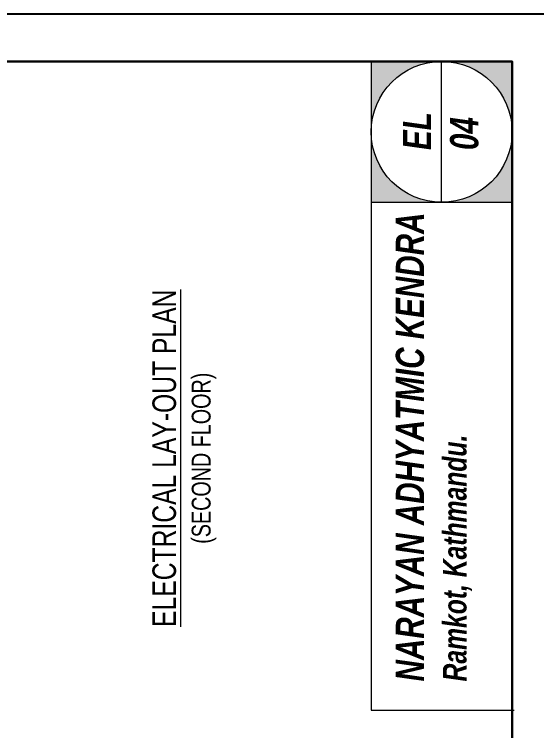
# Model space of a CAD drawing. Header units: millimetres. Extents: x -582 to 488037, y -1142837 to 903.
# Drawn here: x 381541 to 392620, y -1114042 to -1098837 of the extents above; entities that cross this region are included whole.
import ezdxf

# ---------------------------------------------------------------- set-up
doc = ezdxf.new("R2010")
doc.units = ezdxf.units.MM
doc.linetypes.add('CENTERX2', pattern=[101.6, 63.5, -12.7, 12.7, -12.7])
doc.layers.add('A New CL', color=7, linetype='CENTERX2', lineweight=13, true_color=0x18bbcd)
doc.layers.add('dw', color=92, linetype='Continuous', lineweight=15)
doc.layers.add('T-TEXT', color=1, linetype='Continuous', lineweight=15)
doc.layers.add('WC-SERIAL', color=70, linetype='Continuous')
doc.styles.get("Standard").update_dxf_attribs({"font": 'arial.ttf', "width": 0.75})

msp = doc.modelspace()

# ---------------------------------------------------------------- hatches: boundary and pattern name
at = {"layer": 'WC-SERIAL'}
h = msp.add_hatch(color=256, dxfattribs=at)
h.paths.add_polyline_path([(390605, -1099837.3), (389110, -1099837.3), (389110, -1101332.3, -0.4142136)])
h.paths.add_polyline_path([(389110, -1102827.3), (390605, -1102827.3, -0.4142136), (389110, -1101332.3)])
h.paths.add_polyline_path([(392100, -1102827.3), (392100, -1101332.3, -0.4142136), (390605, -1102827.3)])
h.paths.add_polyline_path([(392100, -1099837.3), (390605, -1099837.3, -0.4142136), (392100, -1101332.3)])

# ---------------------------------------------------------------- linework, layer by layer
at = {"layer": 'A New CL', "ltscale": 100}
for centre, radius, start, end in [((391421.3, -1109649.8), 23338.9, 157.31549, 262.65238), ((391421.2, -1109649.8), 18838.9, 156.59353, 250.8801)]:
    msp.add_arc(centre, radius, start, end, dxfattribs=at)
at = {"layer": 'DEFPOINTS'}
msp.add_lwpolyline([(361400, -1142837.3), (393100, -1142837.3), (393100, -1098837.3), (361400, -1098837.3)], close=True, dxfattribs=at)
at = {"layer": 'dw', "lineweight": 20}
for p, q in [((389110, -1099837.3), (389110, -1113607.3)), ((390605, -1102827.3), (390605, -1099837.3)), ((389110, -1102827.3), (392100, -1102827.3)), ((389110, -1113607.3), (392140, -1113607.3))]:
    msp.add_line(p, q, dxfattribs=at)
at = {"layer": 'dw', "lineweight": 30}
msp.add_lwpolyline([(362400, -1140837.3), (392100, -1140837.3), (392100, -1099837.3), (362400, -1099837.3)], close=True, dxfattribs=at)
at = {"layer": 'dw', "lineweight": 20}
msp.add_circle((390605, -1101332.3), 1495, dxfattribs=at)

# ---------------------------------------------------------------- texts
at = {"layer": 'T-TEXT', "ltscale": 0.005, "insert": (385147.3, -1108259.3), "char_height": 500, "attachment_point": 5, "rotation": 90}
msp.add_mtext('\\pi-1500,l1500,t1500;{\\L\\C7;ELECTRICAL LAY-OUT PLAN\\P\\H0.8x;\\l(SECOND FLOOR)}', dxfattribs=at)
at = {"layer": 'WC-SERIAL', "char_height": 500, "width": 16740, "attachment_point": 1, "rotation": 90}
for s, insert in [('{\\fArial|b1|i1|c0|p34;\\H1.2x;EL\\P04}', (389782.3, -1101717.7)), ('{\\fArial|b1|i1|c0|p34;\\H1.2x;NARAYAN ADHYATMIC KENDRA\\P\\H0.8333x;Ramkot, Kathmandu.}', (389632.3, -1112997.1))]:
    msp.add_mtext(s, dxfattribs=dict(at, insert=insert))

doc.saveas('drawing.dxf')
